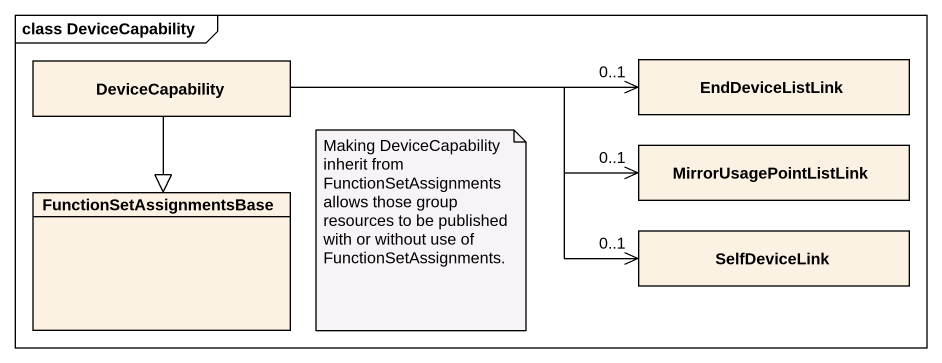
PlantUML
@startuml
mainframe class DeviceCapability
hide circle
hide empty members
class DeviceCapability
class EndDeviceListLink
class FunctionSetAssignmentsBase
class MirrorUsagePointListLink
class SelfDeviceLink
DeviceCapability -right-> "0..1" EndDeviceListLink
DeviceCapability --|> FunctionSetAssignmentsBase
DeviceCapability -right-> "0..1" MirrorUsagePointListLink
DeviceCapability -right-> "0..1" SelfDeviceLink
note as N1
  Making DeviceCapability inherit from FunctionSetAssignments allows those group resources to be published with or without use of FunctionSetAssignments.
end note
@enduml
